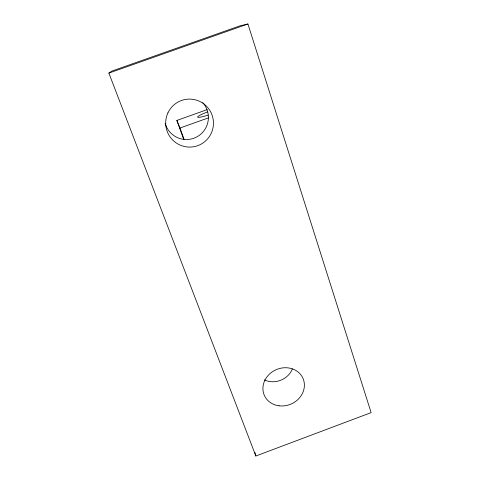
<?xml version="1.0" encoding="UTF-8"?>
<svg xmlns="http://www.w3.org/2000/svg" width="480" height="480" viewBox="0 0 480 480"><rect width="100%" height="100%" fill="white"/><g stroke="black" fill="none" stroke-linecap="round" stroke-linejoin="round"><path stroke-width="0.72" d="M108.87 73.11L111.858 71.076L240.024 25.818L247.926 24L371.13 412.62L255.846 456L108.87 73.11L247.926 24M183.714 139.386L176.862 120.444L207.114 109.65M176.862 120.444L179.976 128.034L208.224 117.936M179.976 128.034L184.044 139.272M254.892 452.424L255.846 456M292.428 368.892A19.668 17.664 -23.5 0 1 264.378 379.878M202.782 102.606A22.236 22.056 69.6 0 1 197.088 136.776A22.236 22.056 69.6 0 1 165.162 123.552M208.026 115.146A13.656 1.632 -19.3 0 1 197.718 117.222L197.61 117.048A13.656 1.632 -19.3 0 1 207.462 111.972M279.048 405.804A21.108 18.732 -23.6 0 0 303.474 379.632A21.108 18.732 -23.6 0 0 268.446 375.12A21.108 18.732 -23.6 0 0 279.048 405.804M167.934 112.866A24.012 23.88 73.4 0 0 191.634 147.006A24.012 23.88 73.4 0 0 209.154 109.404A24.012 23.88 73.4 0 0 167.934 112.866"/></g></svg>
